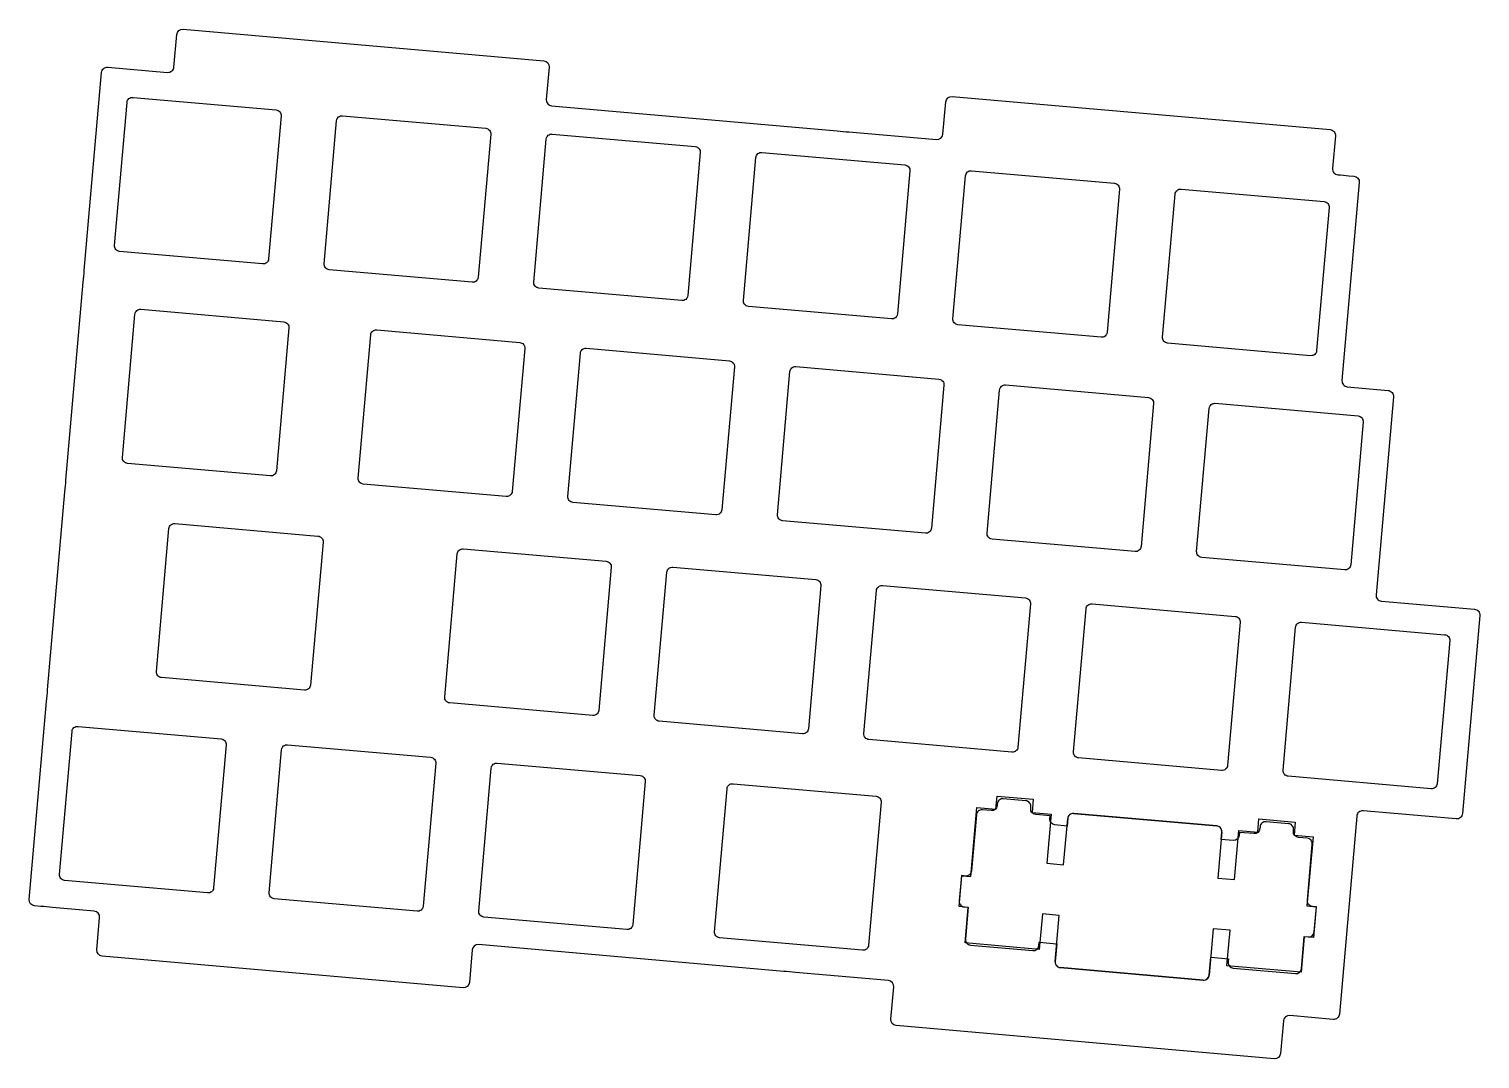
# Model space of a CAD drawing. Extents: x 368 to 698, y -80 to 14.
# Drawn here: x 368.3 to 499.7, y -79.4 to 13.8 of the extents above; entities that cross this region are included whole.
import ezdxf

# ---------------------------------------------------------------- set-up
doc = ezdxf.new("R2010")
doc.units = 0
doc.layers.add('Layer_1', color=7, linetype='CONTINUOUS')

msp = doc.modelspace()

# ---------------------------------------------------------------- linework, layer by layer
at = {"layer": 'Layer_1', "color": 3}
for p, q in [((381.472854, 10.341033), (381.729494, 13.274096)), ((382.302773, 13.755162), (414.957492, 10.900252)), ((373.355246, -8.073906), (374.922648, 9.852361)), ((375.49589, 10.33335), (380.899582, 9.860046)), ((415.438929, 10.326971), (415.183961, 7.389725)), ((376.090722, -5.809093), (377.223746, 7.141442)), ((377.765422, 7.595962), (390.715957, 6.462938)), ((377.765422, 7.595962), (377.765422, 7.595962)), ((415.665401, 6.816474), (441.528561, 4.556752)), ((451.093552, 4.263071), (451.34994, 7.185104)), ((451.923346, 7.666129), (486.142645, 4.672338)), ((391.170476, 5.921262), (390.037452, -7.029273)), ((395.068237, -7.469409), (396.201261, 5.481126)), ((396.742936, 5.935646), (409.693471, 4.802621)), ((396.742936, 5.935646), (396.742936, 5.935646)), ((410.147991, 4.260946), (409.014967, -8.689589)), ((415.720451, 4.275329), (428.670986, 3.142305)), ((415.720451, 4.275329), (415.720451, 4.275329)), ((442.582942, 4.465299), (450.520902, 3.78196)), ((451.094371, 4.263712), (451.093552, 4.263071)), ((486.623422, 4.099084), (486.365727, 1.165099)), ((414.045752, -9.129725), (415.178776, 3.82081)), ((429.125506, 2.60063), (427.992482, -10.349905)), ((433.023267, -10.790041), (434.156291, 2.160494)), ((434.697966, 2.615013), (447.648501, 1.481989)), ((434.697966, 2.615013), (434.697966, 2.615013)), ((448.103021, 0.940314), (446.969997, -12.010221)), ((452.000781, -12.450357), (453.133805, 0.500178)), ((453.675481, 0.954697), (466.626016, -0.178327)), ((453.675481, 0.954697), (453.675481, 0.954697)), ((487.84574, 0.503871), (488.308125, 0.463318)), ((467.080535, -0.720002), (465.947511, -13.670537)), ((470.978296, -14.110673), (472.11132, -1.160138)), ((472.652995, -0.705619), (485.60353, -1.838643)), ((472.652995, -0.705619), (472.652995, -0.705619)), ((488.789151, -0.110068), (487.220988, -18.034261)), ((486.05805, -2.380318), (484.925026, -15.330853)), ((389.495777, -7.483792), (376.545242, -6.350768)), ((371.694167, -27.04934), (373.263006, -9.128218)), ((408.473292, -9.144109), (395.522757, -8.011084)), ((427.450806, -10.804425), (414.500271, -9.671401)), ((378.477046, -11.589071), (391.427581, -12.722095)), ((378.477046, -11.589071), (378.477046, -11.589071)), ((446.428321, -12.464741), (433.477786, -11.331717)), ((376.802346, -24.994125), (377.935371, -12.04359)), ((465.405836, -14.125057), (452.455301, -12.992033)), ((391.882101, -13.26377), (390.749076, -26.214305)), ((398.152798, -26.862046), (399.285822, -13.911511)), ((399.827497, -13.456992), (412.778032, -14.590016)), ((399.827497, -13.456992), (399.827497, -13.456992)), ((413.232552, -15.131691), (412.099528, -28.082226)), ((417.130312, -28.522363), (418.263337, -15.571828)), ((418.805012, -15.117308), (431.755547, -16.250332)), ((418.805012, -15.117308), (418.805012, -15.117308)), ((484.383351, -15.785373), (471.432816, -14.652349)), ((432.210067, -16.792007), (431.077042, -29.742542)), ((437.782527, -16.777624), (450.733062, -17.910648)), ((437.782527, -16.777624), (437.782527, -16.777624)), ((436.107827, -30.182679), (437.240851, -17.232144)), ((451.187581, -18.452323), (450.054557, -31.402858)), ((455.085342, -31.842995), (456.218366, -18.89246)), ((456.760041, -18.43794), (469.710576, -19.570964)), ((456.760041, -18.43794), (456.760041, -18.43794)), ((487.702024, -18.607538), (491.392586, -18.93042)), ((491.873622, -19.503696), (490.305546, -37.426893)), ((470.165096, -20.11264), (469.032072, -33.063175)), ((474.062857, -33.503311), (475.195881, -20.552776)), ((475.737556, -20.098256), (488.688091, -21.23128)), ((475.737556, -20.098256), (475.737556, -20.098256)), ((489.142611, -21.772956), (488.009587, -34.723491)), ((390.207401, -26.668825), (377.256866, -25.535801)), ((411.557852, -28.536746), (398.607317, -27.403722)), ((370.034612, -46.028924), (371.601927, -28.103653)), ((430.535367, -30.197062), (417.584832, -29.064038)), ((379.886907, -44.386763), (381.019931, -31.436228)), ((381.561607, -30.981708), (394.512142, -32.114732)), ((381.561607, -30.981708), (381.561607, -30.981708)), ((449.512882, -31.857378), (436.562347, -30.724354)), ((394.966661, -32.656408), (393.833637, -45.606943)), ((468.490397, -33.517694), (455.539862, -32.38467)), ((405.981239, -46.669719), (407.114263, -33.719184)), ((407.655938, -33.264665), (420.606473, -34.397689)), ((407.655938, -33.264665), (407.655938, -33.264665)), ((487.467911, -35.17801), (474.517376, -34.044986)), ((421.060993, -34.939364), (419.927969, -47.889899)), ((424.958754, -48.330035), (426.091778, -35.3795)), ((426.633453, -34.924981), (439.583988, -36.058005)), ((426.633453, -34.924981), (426.633453, -34.924981)), ((440.038508, -36.59968), (438.905484, -49.550215)), ((445.610968, -36.585297), (458.561503, -37.718321)), ((445.610968, -36.585297), (445.610968, -36.585297)), ((443.936269, -49.990351), (445.069293, -37.039816)), ((490.786582, -38.000169), (499.221024, -38.738087)), ((459.016023, -38.259996), (457.882999, -51.210531)), ((462.913783, -51.650667), (464.046807, -38.700132)), ((464.588483, -38.245613), (477.539018, -39.378637)), ((464.588483, -38.245613), (464.588483, -38.245613)), ((499.70206, -39.311364), (498.133809, -57.236553)), ((477.993537, -39.920312), (476.860513, -52.870847)), ((481.891298, -53.310984), (483.024322, -40.360449)), ((483.565997, -39.905929), (496.516532, -41.038953)), ((483.565997, -39.905929), (483.565997, -39.905929)), ((496.971052, -41.580628), (495.838028, -54.531163)), ((393.291962, -46.061462), (380.341427, -44.928438)), ((368.374325, -65.006435), (369.942402, -47.083239)), ((419.386294, -48.344419), (406.435759, -47.211395)), ((371.109774, -62.741637), (372.242798, -49.791102)), ((372.784473, -49.336583), (385.735008, -50.469607)), ((372.784473, -49.336583), (372.784473, -49.336583)), ((438.363808, -50.004735), (425.413273, -48.871711)), ((386.189528, -51.011282), (385.056504, -63.961817)), ((391.761988, -50.996899), (404.712523, -52.129923)), ((391.761988, -50.996899), (391.761988, -50.996899)), ((457.341323, -51.665051), (444.390788, -50.532027)), ((390.087289, -64.401953), (391.220313, -51.451418)), ((476.318838, -53.325367), (463.368303, -52.192343)), ((405.167043, -52.671598), (404.034019, -65.622133)), ((409.064804, -66.062269), (410.197828, -53.111734)), ((410.739503, -52.657215), (423.690038, -53.790239)), ((410.739503, -52.657215), (410.739503, -52.657215)), ((495.296353, -54.985683), (482.345818, -53.852659)), ((424.144558, -54.331914), (423.011534, -67.282449)), ((430.414259, -67.930103), (431.547283, -54.979568)), ((432.088958, -54.525049), (445.039493, -55.658073)), ((432.088958, -54.525049), (432.088958, -54.525049)), ((445.494013, -56.199748), (444.360989, -69.150283)), ((456.016145, -56.345458), (456.001507, -56.512768)), ((458.598212, -56.069221), (456.558067, -55.890732)), ((454.117197, -57.351671), (453.673068, -62.428094)), ((455.460145, -56.967025), (454.65912, -56.896944)), ((459.038301, -56.778453), (459.052939, -56.611143)), ((460.790879, -57.433403), (459.492558, -57.319815)), ((460.765838, -57.719631), (460.790879, -57.433403)), ((462.386407, -57.677778), (462.32691, -58.357827)), ((475.87859, -58.356052), (462.928329, -57.223051)), ((488.552814, -57.460707), (486.984738, -75.383903)), ((497.560533, -57.717589), (489.126091, -56.979671)), ((462.32691, -58.357827), (461.220095, -58.260993)), ((476.273822, -59.578023), (476.333319, -58.897974)), ((477.946012, -58.934282), (477.92097, -59.220509)), ((479.245359, -59.04796), (477.946012, -58.934282)), ((479.801358, -58.426393), (479.78672, -58.593703)), ((482.38343, -58.150157), (480.343282, -57.971667)), ((482.823511, -58.859387), (482.838149, -58.692077)), ((477.379609, -59.674766), (476.273822, -59.578023)), ((484.077771, -59.470741), (483.277777, -59.40075)), ((484.088361, -65.089086), (484.53249, -60.012662)), ((452.769758, -62.851204), (452.56983, -65.136392)), ((453.131661, -62.882866), (452.769758, -62.851204)), ((384.514829, -64.416337), (371.564294, -63.283313)), ((369.413395, -65.628814), (368.85535, -65.579841)), ((403.492343, -66.076653), (390.541808, -64.943629)), ((453.024557, -65.678314), (453.385945, -65.709931)), ((484.904998, -65.662671), (484.542582, -65.630964)), ((484.70507, -67.947859), (484.904998, -65.662671)), ((374.258759, -66.052819), (370.467698, -65.721174)), ((374.484128, -69.555149), (374.739886, -66.626094)), ((422.469858, -67.736969), (409.519323, -66.603945)), ((453.385945, -65.709931), (453.132871, -68.602582)), ((408.472243, -69.577302), (408.214542, -72.511357)), ((436.679751, -71.514059), (409.045778, -69.096289)), ((443.819313, -69.604803), (430.868778, -68.471779)), ((453.587598, -69.144504), (459.221033, -69.637365)), ((459.762955, -69.182639), (459.790204, -68.871186)), ((459.790204, -68.871186), (461.394829, -69.011573)), ((461.394829, -69.011573), (461.253406, -70.628038)), ((483.548164, -71.263573), (483.801238, -68.370923)), ((483.801238, -68.370923), (484.163663, -68.402631)), ((407.641014, -72.992291), (374.965247, -70.128513)), ((475.200319, -71.848234), (475.341741, -70.231768)), ((475.341741, -70.231768), (476.945336, -70.372065)), ((476.945336, -70.372065), (476.918088, -70.683517)), ((446.154372, -72.353631), (437.734011, -71.606907)), ((461.708133, -71.169961), (474.658394, -72.302961)), ((477.372817, -71.22544), (483.006249, -71.718301)), ((446.380499, -75.850054), (446.635484, -72.927527)), ((481.911084, -76.002308), (481.653598, -78.936894)), ((486.411462, -75.864929), (482.484489, -75.521293)), ((481.080193, -79.417909), (446.861663, -76.423352))]:
    msp.add_line(p, q, dxfattribs=at)
at = {"layer": 'Layer_1', "color": 7}
for p, q in [((455.883058, -56.836757), (455.987681, -55.640915)), ((455.987681, -55.640915), (459.274477, -55.928472)), ((459.274477, -55.928472), (459.169854, -57.124314)), ((453.61814, -62.932394), (454.164592, -56.686411)), ((454.164592, -56.686411), (455.883058, -56.836757)), ((459.169854, -57.124314), (460.88838, -57.274666)), ((460.88838, -57.274666), (460.498897, -61.726482)), ((462.019728, -61.859537), (462.38569, -57.676574)), ((462.92743, -57.222), (475.876949, -58.354935)), ((479.591772, -58.910999), (479.696395, -57.715157)), ((479.696395, -57.715157), (482.983191, -58.002714)), ((476.331533, -58.896676), (475.965572, -63.079639)), ((477.483773, -63.212465), (477.873256, -58.760648)), ((477.873256, -58.760648), (479.591772, -58.910999)), ((482.983191, -58.002714), (482.878568, -59.198556)), ((482.878568, -59.198556), (484.597094, -59.348908)), ((484.597094, -59.348908), (484.050642, -65.594891)), ((460.498897, -61.726482), (462.019728, -61.859537)), ((452.551714, -65.650142), (452.795781, -62.860447)), ((452.795781, -62.860447), (453.61814, -62.932394)), ((475.965572, -63.079639), (477.483773, -63.212465)), ((453.374073, -65.722089), (452.551714, -65.650142)), ((484.050642, -65.594891), (484.873001, -65.666838)), ((484.873001, -65.666838), (484.628934, -68.456533)), ((453.092673, -68.938513), (453.374073, -65.722089)), ((460.097862, -66.310343), (459.816461, -69.526768)), ((461.618693, -66.443399), (460.097862, -66.310343)), ((461.252732, -70.626352), (461.618693, -66.443399)), ((475.564536, -67.663501), (475.198575, -71.846454)), ((477.082737, -67.796326), (475.564536, -67.663501)), ((476.801337, -71.012751), (477.082737, -67.796326)), ((459.816461, -69.526768), (453.092673, -68.938513)), ((483.806575, -68.384586), (483.525175, -71.60101)), ((484.628934, -68.456533), (483.806575, -68.384586)), ((474.656824, -72.301037), (461.707305, -71.168102)), ((483.525175, -71.60101), (476.801337, -71.012751))]:
    msp.add_line(p, q, dxfattribs=at)
at = {"layer": 'Layer_1', "color": 3}
for points in [[(381.729494, 13.274096), (381.754967, 13.565241), (382.011626, 13.780617), (382.302773, 13.755162)], [(414.957492, 10.900252), (415.248696, 10.874796), (415.464191, 10.618191), (415.438929, 10.326971)], [(374.922648, 9.852361), (374.93487, 9.992166), (375.002135, 10.121387), (375.109641, 10.211592)], [(375.109641, 10.211592), (375.217148, 10.301797), (375.356088, 10.345596), (375.49589, 10.33335)], [(380.899582, 9.860046), (381.039386, 9.847801), (381.178329, 9.891599), (381.28584, 9.981803)], [(381.28584, 9.981803), (381.393351, 10.072006), (381.460623, 10.201227), (381.472854, 10.341033)], [(377.223746, 7.141442), (377.235304, 7.273546), (377.298866, 7.395647), (377.40045, 7.480886)], [(377.40045, 7.480886), (377.502034, 7.566125), (377.633318, 7.607519), (377.765422, 7.595962)], [(415.183961, 7.389725), (415.158702, 7.09851), (415.374201, 6.841914), (415.665401, 6.816474)], [(451.34994, 7.185104), (451.375484, 7.476259), (451.632184, 7.691603), (451.923346, 7.666129)], [(390.715957, 6.462938), (390.84806, 6.45138), (390.970162, 6.387818), (391.055401, 6.286234)], [(391.055401, 6.286234), (391.14064, 6.18465), (391.182034, 6.053366), (391.170476, 5.921262)], [(396.201261, 5.481126), (396.212819, 5.61323), (396.276381, 5.735331), (396.377965, 5.82057)], [(396.377965, 5.82057), (396.479549, 5.905809), (396.610833, 5.947203), (396.742936, 5.935646)], [(409.693471, 4.802621), (409.825575, 4.791064), (409.947677, 4.727502), (410.032916, 4.625918)], [(410.032916, 4.625918), (410.118155, 4.524334), (410.159549, 4.39305), (410.147991, 4.260946)], [(415.178776, 3.82081), (415.190333, 3.952913), (415.253896, 4.075015), (415.355479, 4.160254)], [(415.355479, 4.160254), (415.457063, 4.245493), (415.588348, 4.286887), (415.720451, 4.275329)], [(441.528561, 4.556752), (441.880002, 4.526044), (442.231462, 4.495559), (442.582942, 4.465299)], [(450.520902, 3.78196), (450.812215, 3.756879), (451.068815, 3.97244), (451.094371, 4.263712)], [(486.142645, 4.672338), (486.282432, 4.660111), (486.411631, 4.592835), (486.501802, 4.48532)], [(486.501802, 4.48532), (486.591972, 4.377806), (486.635722, 4.238866), (486.623422, 4.099084)], [(428.670986, 3.142305), (428.80309, 3.130748), (428.925192, 3.067186), (429.010431, 2.965602)], [(429.010431, 2.965602), (429.09567, 2.864018), (429.137063, 2.732734), (429.125506, 2.60063)], [(434.156291, 2.160494), (434.167848, 2.292597), (434.23141, 2.414699), (434.332994, 2.499938)], [(434.332994, 2.499938), (434.434578, 2.585177), (434.565862, 2.626571), (434.697966, 2.615013)], [(447.648501, 1.481989), (447.780605, 1.470432), (447.902706, 1.40687), (447.987945, 1.305286)], [(447.987945, 1.305286), (448.073184, 1.203702), (448.114578, 1.072418), (448.103021, 0.940314)], [(453.133805, 0.500178), (453.145363, 0.632281), (453.208925, 0.754383), (453.310509, 0.839622)], [(453.310509, 0.839622), (453.412093, 0.924861), (453.543377, 0.966255), (453.675481, 0.954697)], [(486.365727, 1.165099), (486.353426, 1.025297), (486.397167, 0.886334), (486.487327, 0.778784)], [(486.487327, 0.778784), (486.577488, 0.671234), (486.706681, 0.603907), (486.846485, 0.591616)], [(486.846485, 0.591616), (487.179566, 0.56233), (487.512651, 0.533082), (487.84574, 0.503871)], [(488.308125, 0.463318), (488.599278, 0.437785), (488.814625, 0.18109), (488.789151, -0.110068)], [(466.626016, -0.178327), (466.758119, -0.189884), (466.880221, -0.253447), (466.96546, -0.35503)], [(466.96546, -0.35503), (467.050699, -0.456614), (467.092093, -0.587898), (467.080535, -0.720002)], [(472.11132, -1.160138), (472.122878, -1.028035), (472.18644, -0.905933), (472.288024, -0.820694)], [(472.288024, -0.820694), (472.389608, -0.735455), (472.520892, -0.694061), (472.652995, -0.705619)], [(485.60353, -1.838643), (485.735634, -1.8502), (485.857736, -1.913763), (485.942975, -2.015346)], [(485.942975, -2.015346), (486.028214, -2.11693), (486.069608, -2.248215), (486.05805, -2.380318)], [(376.205797, -6.174065), (376.120559, -6.072481), (376.079165, -5.941197), (376.090722, -5.809093)], [(376.545242, -6.350768), (376.413138, -6.339211), (376.291036, -6.275649), (376.205797, -6.174065)], [(389.860749, -7.368717), (389.759165, -7.453956), (389.627881, -7.49535), (389.495777, -7.483792)], [(390.037452, -7.029273), (390.025895, -7.161376), (389.962333, -7.283478), (389.860749, -7.368717)], [(395.183312, -7.834381), (395.098073, -7.732797), (395.056679, -7.601513), (395.068237, -7.469409)], [(395.522757, -8.011084), (395.390653, -7.999527), (395.268551, -7.935965), (395.183312, -7.834381)], [(373.263006, -9.128218), (373.293771, -8.776782), (373.324518, -8.425345), (373.355246, -8.073906)], [(408.838263, -9.029033), (408.73668, -9.114272), (408.605395, -9.155666), (408.473292, -9.144109)], [(409.014967, -8.689589), (409.003409, -8.821693), (408.939847, -8.943794), (408.838263, -9.029033)], [(414.160827, -9.494697), (414.075588, -9.393113), (414.034194, -9.261829), (414.045752, -9.129725)], [(414.500271, -9.671401), (414.368168, -9.659843), (414.246066, -9.596281), (414.160827, -9.494697)], [(427.992482, -10.349905), (427.980924, -10.482009), (427.917362, -10.60411), (427.815778, -10.689349)], [(377.935371, -12.04359), (377.946928, -11.911487), (378.01049, -11.789385), (378.112074, -11.704146)], [(378.112074, -11.704146), (378.213658, -11.618907), (378.344942, -11.577513), (378.477046, -11.589071)], [(427.815778, -10.689349), (427.714194, -10.774588), (427.58291, -10.815982), (427.450806, -10.804425)], [(433.138342, -11.155013), (433.053103, -11.053429), (433.011709, -10.922145), (433.023267, -10.790041)], [(433.477786, -11.331717), (433.345683, -11.320159), (433.223581, -11.256597), (433.138342, -11.155013)], [(391.427581, -12.722095), (391.559685, -12.733653), (391.681786, -12.797215), (391.767025, -12.898799)], [(391.767025, -12.898799), (391.852264, -13.000382), (391.893658, -13.131667), (391.882101, -13.26377)], [(446.793293, -12.349666), (446.691709, -12.434905), (446.560425, -12.476298), (446.428321, -12.464741)], [(446.969997, -12.010221), (446.958439, -12.142325), (446.894877, -12.264427), (446.793293, -12.349666)], [(452.115856, -12.815329), (452.030618, -12.713745), (451.989224, -12.582461), (452.000781, -12.450357)], [(452.455301, -12.992033), (452.323197, -12.980475), (452.201095, -12.916913), (452.115856, -12.815329)], [(399.285822, -13.911511), (399.297379, -13.779408), (399.360942, -13.657306), (399.462525, -13.572067)], [(399.462525, -13.572067), (399.564109, -13.486828), (399.695394, -13.445434), (399.827497, -13.456992)], [(465.770808, -14.009982), (465.669224, -14.095221), (465.53794, -14.136614), (465.405836, -14.125057)], [(465.947511, -13.670537), (465.935954, -13.802641), (465.872392, -13.924743), (465.770808, -14.009982)], [(471.093371, -14.475645), (471.008132, -14.374061), (470.966738, -14.242777), (470.978296, -14.110673)], [(412.778032, -14.590016), (412.910136, -14.601573), (413.032238, -14.665136), (413.117477, -14.766719)], [(413.117477, -14.766719), (413.202716, -14.868303), (413.244109, -14.999588), (413.232552, -15.131691)], [(418.263337, -15.571828), (418.274894, -15.439724), (418.338456, -15.317622), (418.44004, -15.232383)], [(418.44004, -15.232383), (418.541624, -15.147144), (418.672908, -15.10575), (418.805012, -15.117308)], [(471.432816, -14.652349), (471.300712, -14.640791), (471.17861, -14.577229), (471.093371, -14.475645)], [(484.748322, -15.670298), (484.646739, -15.755537), (484.515454, -15.79693), (484.383351, -15.785373)], [(484.925026, -15.330853), (484.913468, -15.462957), (484.849906, -15.585059), (484.748322, -15.670298)], [(431.755547, -16.250332), (431.887651, -16.26189), (432.009752, -16.325452), (432.094991, -16.427036)], [(432.094991, -16.427036), (432.18023, -16.528619), (432.221624, -16.659904), (432.210067, -16.792007)], [(437.240851, -17.232144), (437.252409, -17.10004), (437.315971, -16.977938), (437.417555, -16.892699)], [(437.417555, -16.892699), (437.519139, -16.80746), (437.650423, -16.766066), (437.782527, -16.777624)], [(450.733062, -17.910648), (450.865165, -17.922206), (450.987267, -17.985768), (451.072506, -18.087352)], [(451.072506, -18.087352), (451.157745, -18.188935), (451.199139, -18.32022), (451.187581, -18.452323)], [(487.220988, -18.034261), (487.208755, -18.174072), (487.252563, -18.313016), (487.342775, -18.420526)], [(456.218366, -18.89246), (456.229924, -18.760356), (456.293486, -18.638254), (456.39507, -18.553015)], [(456.39507, -18.553015), (456.496653, -18.467776), (456.627938, -18.426382), (456.760041, -18.43794)], [(469.710576, -19.570964), (469.84268, -19.582522), (469.964782, -19.646084), (470.050021, -19.747668)], [(487.342775, -18.420526), (487.432987, -18.528036), (487.562213, -18.595307), (487.702024, -18.607538)], [(491.392586, -18.93042), (491.532397, -18.942651), (491.661623, -19.009921), (491.751835, -19.117431)], [(491.751835, -19.117431), (491.842047, -19.224942), (491.885855, -19.363886), (491.873622, -19.503696)], [(470.050021, -19.747668), (470.13526, -19.849252), (470.176654, -19.980536), (470.165096, -20.11264)], [(475.195881, -20.552776), (475.207438, -20.420672), (475.271001, -20.29857), (475.372584, -20.213331)], [(475.372584, -20.213331), (475.474168, -20.128092), (475.605453, -20.086699), (475.737556, -20.098256)], [(488.688091, -21.23128), (488.820195, -21.242838), (488.942297, -21.3064), (489.027536, -21.407984)], [(489.027536, -21.407984), (489.112775, -21.509568), (489.154168, -21.640852), (489.142611, -21.772956)], [(376.917422, -25.359097), (376.832183, -25.257513), (376.790789, -25.126229), (376.802346, -24.994125)], [(377.256866, -25.535801), (377.124762, -25.524243), (377.002661, -25.460681), (376.917422, -25.359097)], [(390.749076, -26.214305), (390.737519, -26.346409), (390.673957, -26.468511), (390.572373, -26.55375)], [(371.601927, -28.103653), (371.632655, -27.752214), (371.663402, -27.400776), (371.694167, -27.04934)], [(390.572373, -26.55375), (390.470789, -26.638989), (390.339505, -26.680383), (390.207401, -26.668825)], [(398.267873, -27.227018), (398.182634, -27.125434), (398.14124, -26.99415), (398.152798, -26.862046)], [(398.607317, -27.403722), (398.475214, -27.392164), (398.353112, -27.328602), (398.267873, -27.227018)], [(411.922824, -28.421671), (411.82124, -28.50691), (411.689956, -28.548303), (411.557852, -28.536746)], [(412.099528, -28.082226), (412.08797, -28.21433), (412.024408, -28.336432), (411.922824, -28.421671)], [(417.245388, -28.887334), (417.160149, -28.78575), (417.118755, -28.654466), (417.130312, -28.522363)], [(417.584832, -29.064038), (417.452728, -29.05248), (417.330627, -28.988918), (417.245388, -28.887334)], [(430.900339, -30.081987), (430.798755, -30.167226), (430.667471, -30.20862), (430.535367, -30.197062)], [(431.077042, -29.742542), (431.065485, -29.874646), (431.001923, -29.996748), (430.900339, -30.081987)], [(436.222902, -30.54765), (436.137663, -30.446067), (436.09627, -30.314782), (436.107827, -30.182679)], [(381.019931, -31.436228), (381.031489, -31.304124), (381.095051, -31.182022), (381.196635, -31.096783)], [(381.196635, -31.096783), (381.298219, -31.011544), (381.429503, -30.970151), (381.561607, -30.981708)], [(436.562347, -30.724354), (436.430243, -30.712796), (436.308141, -30.649234), (436.222902, -30.54765)], [(450.054557, -31.402858), (450.043, -31.534962), (449.979437, -31.657064), (449.877854, -31.742303)], [(394.512142, -32.114732), (394.644245, -32.12629), (394.766347, -32.189852), (394.851586, -32.291436)], [(394.851586, -32.291436), (394.936825, -32.39302), (394.978219, -32.524304), (394.966661, -32.656408)], [(449.877854, -31.742303), (449.77627, -31.827542), (449.644986, -31.868936), (449.512882, -31.857378)], [(455.200417, -32.207966), (455.115178, -32.106383), (455.073784, -31.975098), (455.085342, -31.842995)], [(455.539862, -32.38467), (455.407758, -32.373112), (455.285656, -32.30955), (455.200417, -32.207966)], [(407.114263, -33.719184), (407.125821, -33.587081), (407.189383, -33.464979), (407.290967, -33.37974)], [(407.290967, -33.37974), (407.392551, -33.294501), (407.523835, -33.253107), (407.655938, -33.264665)], [(468.855368, -33.402619), (468.753785, -33.487858), (468.6225, -33.529252), (468.490397, -33.517694)], [(469.032072, -33.063175), (469.020514, -33.195278), (468.956952, -33.31738), (468.855368, -33.402619)], [(474.177932, -33.868283), (474.092693, -33.766699), (474.051299, -33.635414), (474.062857, -33.503311)], [(474.517376, -34.044986), (474.385273, -34.033429), (474.263171, -33.969866), (474.177932, -33.868283)], [(420.606473, -34.397689), (420.738577, -34.409246), (420.860679, -34.472808), (420.945918, -34.574392)], [(420.945918, -34.574392), (421.031157, -34.675976), (421.072551, -34.80726), (421.060993, -34.939364)], [(426.091778, -35.3795), (426.103335, -35.247397), (426.166898, -35.125295), (426.268481, -35.040056)], [(426.268481, -35.040056), (426.370065, -34.954817), (426.50135, -34.913423), (426.633453, -34.924981)], [(487.832883, -35.062935), (487.731299, -35.148174), (487.600015, -35.189568), (487.467911, -35.17801)], [(488.009587, -34.723491), (487.998029, -34.855594), (487.934467, -34.977696), (487.832883, -35.062935)], [(439.583988, -36.058005), (439.716092, -36.069562), (439.838194, -36.133125), (439.923433, -36.234708)], [(439.923433, -36.234708), (440.008672, -36.336292), (440.050065, -36.467576), (440.038508, -36.59968)], [(445.069293, -37.039816), (445.08085, -36.907713), (445.144412, -36.785611), (445.245996, -36.700372)], [(445.245996, -36.700372), (445.34758, -36.615133), (445.478864, -36.573739), (445.610968, -36.585297)], [(458.561503, -37.718321), (458.693607, -37.729878), (458.815708, -37.793441), (458.900947, -37.895024)], [(458.900947, -37.895024), (458.986186, -37.996608), (459.02758, -38.127893), (459.016023, -38.259996)], [(490.305546, -37.426893), (490.293313, -37.566704), (490.337122, -37.705647), (490.427334, -37.813158)], [(490.427334, -37.813158), (490.517545, -37.920668), (490.646771, -37.987938), (490.786582, -38.000169)], [(464.046807, -38.700132), (464.058365, -38.568029), (464.121927, -38.445927), (464.223511, -38.360688)], [(464.223511, -38.360688), (464.325095, -38.275449), (464.456379, -38.234055), (464.588483, -38.245613)], [(477.539018, -39.378637), (477.671121, -39.390195), (477.793223, -39.453757), (477.878462, -39.555341)], [(499.221024, -38.738087), (499.360835, -38.750318), (499.490061, -38.817588), (499.580272, -38.925099)], [(499.580272, -38.925099), (499.670484, -39.032609), (499.714293, -39.171553), (499.70206, -39.311364)], [(477.878462, -39.555341), (477.963701, -39.656924), (478.005095, -39.788209), (477.993537, -39.920312)], [(483.024322, -40.360449), (483.03588, -40.228345), (483.099442, -40.106243), (483.201026, -40.021004)], [(483.201026, -40.021004), (483.30261, -39.935765), (483.433894, -39.894371), (483.565997, -39.905929)], [(496.516532, -41.038953), (496.648636, -41.050511), (496.770738, -41.114073), (496.855977, -41.215657)], [(496.855977, -41.215657), (496.941216, -41.31724), (496.98261, -41.448525), (496.971052, -41.580628)], [(380.001982, -44.751735), (379.916743, -44.650151), (379.87535, -44.518867), (379.886907, -44.386763)], [(380.341427, -44.928438), (380.209323, -44.916881), (380.087221, -44.853318), (380.001982, -44.751735)], [(393.656934, -45.946387), (393.55535, -46.031626), (393.424066, -46.07302), (393.291962, -46.061462)], [(393.833637, -45.606943), (393.82208, -45.739046), (393.758517, -45.861148), (393.656934, -45.946387)], [(369.942402, -47.083239), (369.973148, -46.731802), (370.003885, -46.380363), (370.034612, -46.028924)], [(406.096314, -47.034691), (406.011075, -46.933107), (405.969681, -46.801823), (405.981239, -46.669719)], [(406.435759, -47.211395), (406.303655, -47.199837), (406.181553, -47.136275), (406.096314, -47.034691)], [(419.751265, -48.229344), (419.649682, -48.314582), (419.518397, -48.355976), (419.386294, -48.344419)], [(419.927969, -47.889899), (419.916411, -48.022003), (419.852849, -48.144105), (419.751265, -48.229344)], [(425.073829, -48.695007), (424.98859, -48.593423), (424.947196, -48.462139), (424.958754, -48.330035)], [(372.242798, -49.791102), (372.254356, -49.658999), (372.317918, -49.536897), (372.419502, -49.451658)], [(372.419502, -49.451658), (372.521086, -49.366419), (372.65237, -49.325025), (372.784473, -49.336583)], [(425.413273, -48.871711), (425.28117, -48.860153), (425.159068, -48.796591), (425.073829, -48.695007)], [(438.72878, -49.88966), (438.627196, -49.974899), (438.495912, -50.016292), (438.363808, -50.004735)], [(438.905484, -49.550215), (438.893926, -49.682319), (438.830364, -49.804421), (438.72878, -49.88966)], [(385.735008, -50.469607), (385.867112, -50.481164), (385.989214, -50.544726), (386.074453, -50.64631)], [(386.074453, -50.64631), (386.159692, -50.747894), (386.201086, -50.879178), (386.189528, -51.011282)], [(391.220313, -51.451418), (391.23187, -51.319315), (391.295433, -51.197213), (391.397016, -51.111974)], [(391.397016, -51.111974), (391.4986, -51.026735), (391.629885, -50.985341), (391.761988, -50.996899)], [(444.051344, -50.355323), (443.966105, -50.253739), (443.924711, -50.122455), (443.936269, -49.990351)], [(444.390788, -50.532027), (444.258685, -50.520469), (444.136583, -50.456907), (444.051344, -50.355323)], [(457.882999, -51.210531), (457.871441, -51.342635), (457.807879, -51.464737), (457.706295, -51.549976)], [(404.712523, -52.129923), (404.844627, -52.14148), (404.966729, -52.205043), (405.051968, -52.306626)], [(405.051968, -52.306626), (405.137207, -52.40821), (405.1786, -52.539494), (405.167043, -52.671598)], [(457.706295, -51.549976), (457.604711, -51.635215), (457.473427, -51.676608), (457.341323, -51.665051)], [(463.028858, -52.015639), (462.943619, -51.914055), (462.902226, -51.782771), (462.913783, -51.650667)], [(463.368303, -52.192343), (463.236199, -52.180785), (463.114097, -52.117223), (463.028858, -52.015639)], [(410.197828, -53.111734), (410.209385, -52.979631), (410.272947, -52.857529), (410.374531, -52.77229)], [(410.374531, -52.77229), (410.476115, -52.687051), (410.607399, -52.645657), (410.739503, -52.657215)], [(423.690038, -53.790239), (423.822142, -53.801796), (423.944243, -53.865359), (424.029482, -53.966942)], [(476.68381, -53.210292), (476.582226, -53.295531), (476.450942, -53.336925), (476.318838, -53.325367)], [(476.860513, -52.870847), (476.848956, -53.002951), (476.785394, -53.125053), (476.68381, -53.210292)], [(482.006373, -53.675955), (481.921134, -53.574372), (481.87974, -53.443087), (481.891298, -53.310984)], [(482.345818, -53.852659), (482.213714, -53.841101), (482.091612, -53.777539), (482.006373, -53.675955)], [(424.029482, -53.966942), (424.114721, -54.068526), (424.156115, -54.199811), (424.144558, -54.331914)], [(431.547283, -54.979568), (431.55884, -54.847465), (431.622402, -54.725363), (431.723986, -54.640124)], [(431.723986, -54.640124), (431.82557, -54.554885), (431.956854, -54.513491), (432.088958, -54.525049)], [(495.661324, -54.870608), (495.559741, -54.955847), (495.428456, -54.997241), (495.296353, -54.985683)], [(495.838028, -54.531163), (495.82647, -54.663267), (495.762908, -54.785369), (495.661324, -54.870608)], [(445.039493, -55.658073), (445.171597, -55.66963), (445.293699, -55.733192), (445.378937, -55.834776)], [(445.378937, -55.834776), (445.464176, -55.93636), (445.50557, -56.067644), (445.494013, -56.199748)], [(456.192869, -56.005787), (456.091225, -56.091076), (456.02765, -56.21327), (456.016145, -56.345458)], [(456.558067, -55.890732), (456.425891, -55.879107), (456.294513, -55.920497), (456.192869, -56.005787)], [(458.937883, -56.245944), (458.852594, -56.1443), (458.7304, -56.080725), (458.598212, -56.069221)], [(459.052939, -56.611143), (459.064564, -56.478966), (459.023173, -56.347588), (458.937883, -56.245944)], [(454.293921, -57.011999), (454.192276, -57.097289), (454.128702, -57.219483), (454.117197, -57.351671)], [(454.65912, -56.896944), (454.526943, -56.885319), (454.395565, -56.92671), (454.293921, -57.011999)], [(456.001507, -56.512768), (455.977301, -56.787621), (455.735026, -56.990914), (455.460145, -56.967025)], [(459.492558, -57.319815), (459.217705, -57.295608), (459.014412, -57.053333), (459.038301, -56.778453)], [(461.220095, -58.260993), (460.945242, -58.236787), (460.741949, -57.994512), (460.765838, -57.719631)], [(462.56313, -57.338107), (462.461486, -57.423396), (462.397911, -57.545591), (462.386407, -57.677778)], [(462.928329, -57.223051), (462.796152, -57.211427), (462.664774, -57.252817), (462.56313, -57.338107)], [(488.739826, -57.101458), (488.632315, -57.19167), (488.565045, -57.320896), (488.552814, -57.460707)], [(489.126091, -56.979671), (488.98628, -56.967438), (488.847336, -57.011246), (488.739826, -57.101458)], [(497.946798, -57.595801), (497.839287, -57.686013), (497.700343, -57.729822), (497.560533, -57.717589)], [(498.133809, -57.236553), (498.121578, -57.376364), (498.054308, -57.505589), (497.946798, -57.595801)], [(476.218263, -58.532774), (476.132973, -58.43113), (476.010778, -58.367555), (475.87859, -58.356052)], [(476.333319, -58.897974), (476.344944, -58.765797), (476.303553, -58.634419), (476.218263, -58.532774)], [(479.78672, -58.593703), (479.762514, -58.868555), (479.520239, -59.071848), (479.245359, -59.04796)], [(479.978082, -58.086721), (479.876437, -58.172011), (479.812862, -58.294205), (479.801358, -58.426393)], [(480.343282, -57.971667), (480.211105, -57.960042), (480.079727, -58.001431), (479.978082, -58.086721)], [(482.723096, -58.326882), (482.637807, -58.225238), (482.515616, -58.161663), (482.38343, -58.150157)], [(482.838149, -58.692077), (482.849773, -58.559902), (482.808384, -58.428526), (482.723096, -58.326882)], [(483.277777, -59.40075), (483.00292, -59.376548), (482.799622, -59.134271), (482.823511, -58.859387)], [(477.92097, -59.220509), (477.896764, -59.495362), (477.654489, -59.698655), (477.379609, -59.674766)], [(484.417437, -59.647466), (484.332149, -59.545822), (484.209957, -59.482247), (484.077771, -59.470741)], [(484.53249, -60.012662), (484.544115, -59.880487), (484.502726, -59.74911), (484.417437, -59.647466)], [(371.224849, -63.106609), (371.13961, -63.005025), (371.098216, -62.873741), (371.109774, -62.741637)], [(453.673068, -62.428094), (453.649128, -62.703173), (453.406743, -62.906773), (453.131661, -62.882866)], [(371.564294, -63.283313), (371.43219, -63.271755), (371.310088, -63.208193), (371.224849, -63.106609)], [(384.8798, -64.301262), (384.778217, -64.3865), (384.646932, -64.427894), (384.514829, -64.416337)], [(385.056504, -63.961817), (385.044946, -64.093921), (384.981384, -64.216023), (384.8798, -64.301262)], [(368.85535, -65.579841), (368.564195, -65.554296), (368.348852, -65.297596), (368.374325, -65.006435)], [(370.467698, -65.721174), (370.11626, -65.690434), (369.764825, -65.659647), (369.413395, -65.628814)], [(390.202364, -64.766925), (390.117125, -64.665341), (390.075731, -64.534057), (390.087289, -64.401953)], [(390.541808, -64.943629), (390.409705, -64.932071), (390.287603, -64.868509), (390.202364, -64.766925)], [(404.034019, -65.622133), (404.022461, -65.754237), (403.958899, -65.876339), (403.857315, -65.961578)], [(452.56983, -65.136392), (452.558206, -65.268569), (452.599596, -65.399946), (452.684886, -65.501591)], [(452.684886, -65.501591), (452.770175, -65.603235), (452.89237, -65.66681), (453.024557, -65.678314)], [(484.542582, -65.630964), (484.267524, -65.606744), (484.06417, -65.364146), (484.088361, -65.089086)], [(374.739886, -66.626094), (374.765308, -66.334936), (374.549912, -66.078287), (374.258759, -66.052819)], [(403.857315, -65.961578), (403.755731, -66.046817), (403.624447, -66.08821), (403.492343, -66.076653)], [(409.179879, -66.427241), (409.09464, -66.325657), (409.053246, -66.194373), (409.064804, -66.062269)], [(409.519323, -66.603945), (409.38722, -66.592387), (409.265118, -66.528825), (409.179879, -66.427241)], [(422.83483, -67.621894), (422.733246, -67.707133), (422.601962, -67.748526), (422.469858, -67.736969)], [(423.011534, -67.282449), (422.999976, -67.414553), (422.936414, -67.536655), (422.83483, -67.621894)], [(430.529334, -68.295075), (430.444095, -68.193491), (430.402701, -68.062207), (430.414259, -67.930103)], [(430.868778, -68.471779), (430.736675, -68.460221), (430.614573, -68.396659), (430.529334, -68.295075)], [(484.163663, -68.402631), (484.438745, -68.426536), (484.68113, -68.222937), (484.70507, -67.947859)], [(374.965247, -70.128513), (374.674082, -70.102998), (374.458701, -69.846322), (374.484128, -69.555149)], [(409.045778, -69.096289), (408.754596, -69.070813), (408.49786, -69.286132), (408.472243, -69.577302)], [(444.184285, -69.489728), (444.082701, -69.574966), (443.951417, -69.61636), (443.819313, -69.604803)], [(444.360989, -69.150283), (444.349431, -69.282387), (444.285869, -69.404489), (444.184285, -69.489728)], [(453.132871, -68.602582), (453.121246, -68.734759), (453.162637, -68.866136), (453.247926, -68.967781)], [(453.247926, -68.967781), (453.333216, -69.069425), (453.45541, -69.133), (453.587598, -69.144504)], [(459.221033, -69.637365), (459.35321, -69.64899), (459.484587, -69.6076), (459.586232, -69.52231)], [(459.586232, -69.52231), (459.687876, -69.43702), (459.751451, -69.314826), (459.762955, -69.182639)], [(461.253406, -70.628038), (461.241782, -70.760216), (461.283172, -70.891593), (461.368462, -70.993237)], [(476.918088, -70.683517), (476.906463, -70.815694), (476.947853, -70.947072), (477.033144, -71.048717)], [(437.734011, -71.606907), (437.382609, -71.575757), (437.031189, -71.544807), (436.679751, -71.514059)], [(461.368462, -70.993237), (461.453752, -71.094882), (461.575946, -71.158457), (461.708133, -71.169961)], [(474.658394, -72.302961), (474.790572, -72.314586), (474.92195, -72.273196), (475.023595, -72.187906)], [(475.023595, -72.187906), (475.125239, -72.102617), (475.188815, -71.980422), (475.200319, -71.848234)], [(477.033144, -71.048717), (477.118434, -71.150361), (477.240628, -71.213936), (477.372817, -71.22544)], [(483.006249, -71.718301), (483.138425, -71.729923), (483.269801, -71.688532), (483.371443, -71.603242)], [(483.371443, -71.603242), (483.473086, -71.517952), (483.53666, -71.395759), (483.548164, -71.263573)], [(408.214542, -72.511357), (408.188924, -72.802513), (407.932179, -73.017808), (407.641014, -72.992291)], [(446.635484, -72.927527), (446.6609, -72.636259), (446.445604, -72.379444), (446.154372, -72.353631)], [(446.861663, -76.423352), (446.5705, -76.397875), (446.355095, -76.141224), (446.380499, -75.850054)], [(482.484489, -75.521293), (482.193329, -75.495814), (481.936628, -75.711155), (481.911084, -76.002308)], [(486.797726, -75.743148), (486.690215, -75.833358), (486.551272, -75.877165), (486.411462, -75.864929)], [(486.984738, -75.383903), (486.972507, -75.523713), (486.905236, -75.652938), (486.797726, -75.743148)], [(481.653598, -78.936894), (481.628055, -79.228048), (481.371352, -79.44339), (481.080193, -79.417909)]]:
    msp.add_open_spline(points, degree=3, dxfattribs=at)
at = {"layer": 'Layer_1', "color": 7}
for points in [[(462.56147, -57.337052), (462.459852, -57.42232), (462.39632, -57.544398), (462.384763, -57.676503)], [(462.926448, -57.221984), (462.794342, -57.210426), (462.663053, -57.251841), (462.56147, -57.337052)], [(476.330496, -58.896596), (476.354564, -58.621506), (476.151075, -58.378998), (475.875987, -58.354921)], [(461.251785, -70.6265), (461.240228, -70.758605), (461.281643, -70.889895), (461.366864, -70.991469)], [(461.366864, -70.991469), (461.452132, -71.093087), (461.57421, -71.156619), (461.706315, -71.168176)], [(474.655854, -72.301113), (474.930944, -72.32517), (475.173452, -72.121682), (475.197519, -71.846593)]]:
    msp.add_open_spline(points, degree=3, dxfattribs=at)

doc.saveas('drawing.dxf')
